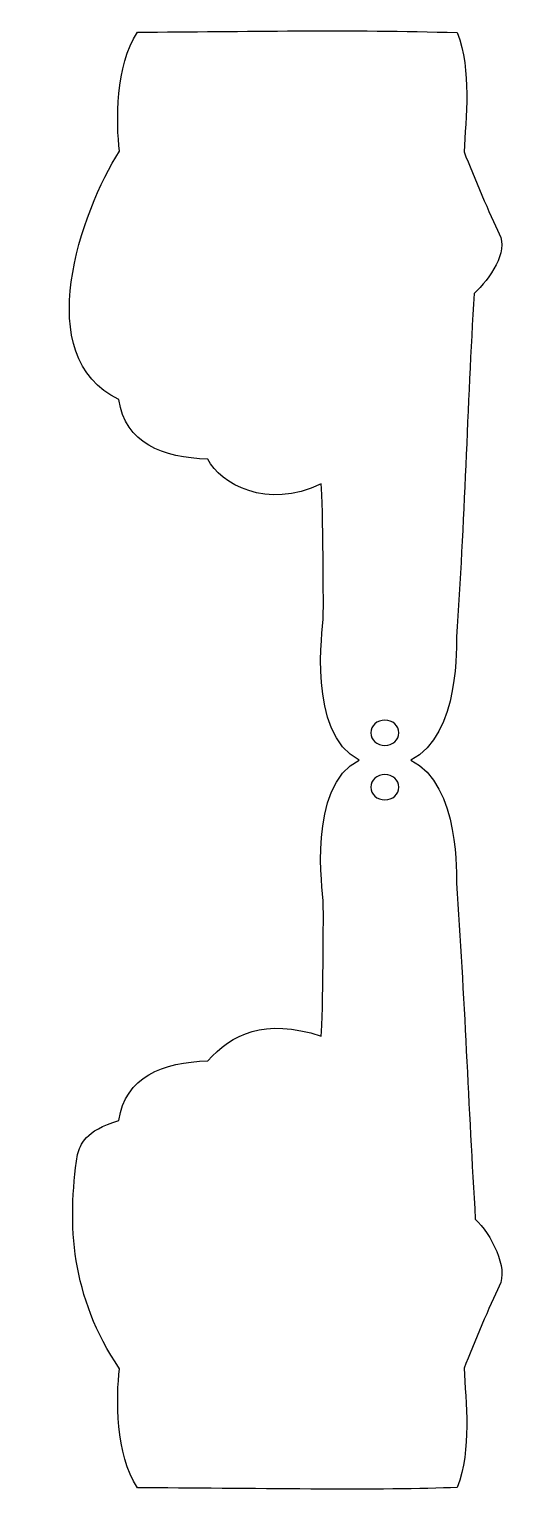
# Model space of a CAD drawing. Header units: centimetres. Extents: x -4.7 to 3.8, y -12.3 to 13.7.
import ezdxf

# ---------------------------------------------------------------- set-up
doc = ezdxf.new("R2010")
doc.units = ezdxf.units.CM
doc.header["$MEASUREMENT"] = 0
doc.layers.add('Layer 1', color=7, linetype='Continuous')

msp = doc.modelspace()

# ---------------------------------------------------------------- linework, layer by layer
at = {"layer": 'Layer 1', "color": 9}
for points, knots in [([(-2.77543, 13.62622), (-3.17169, 13.02726), (-3.15556, 12.02633), (-3.09442, 11.509), (-3.09442, 11.509), (-3.77278, 10.46064), (-4.69774, 7.84364), (-3.1037, 7.09559), (-3.1037, 7.09559), (-2.999, 6.32422), (-2.32508, 6.05813), (-1.5285, 6.0375), (-1.5285, 6.0375), (-1.30067, 5.59679), (-0.47996, 5.13233), (0.4898, 5.5948), (0.4898, 5.5948), (0.52306, 5.2512), (0.5301, 3.30512), (0.52344, 3.1793), (0.52344, 3.1793), (0.51756, 3.0689), (0.23379, 1.15069), (1.16373, 0.68845), (1.16373, 0.68845), (0.23332, 0.22656), (0.51756, -1.69199), (0.52344, -1.8024), (0.52344, -1.8024), (0.5301, -1.92822), (0.52307, -3.8743), (0.4898, -4.2179), (0.4898, -4.2179), (-0.52853, -3.89369), (-1.10047, -4.1827), (-1.5285, -4.6606), (-1.5285, -4.6606), (-2.32508, -4.68123), (-2.99901, -4.94731), (-3.1037, -5.71869), (-3.1037, -5.71869), (-3.72045, -5.90078), (-3.78073, -6.14997), (-3.84374, -6.32361), (-3.84374, -6.32361), (-4.02514, -7.57422), (-3.96234, -8.84461), (-3.09442, -10.1321), (-3.09442, -10.1321), (-3.15556, -10.64943), (-3.1717, -11.65037), (-2.77543, -12.24932), (-2.77543, -12.24932), (-0.91052, -12.25552), (1.67958, -12.30137), (2.90249, -12.24095), (2.90249, -12.24095), (3.16473, -11.56005), (3.05602, -10.73056), (3.02428, -10.12059), (3.02428, -10.12059), (3.20701, -9.68559), (3.48239, -8.9958), (3.65065, -8.6648), (3.65065, -8.6648), (3.81887, -8.33383), (3.50365, -7.74413), (3.22495, -7.47066), (3.22495, -7.47066), (3.10247, -5.4842), (3.03206, -3.48545), (2.89089, -1.49994), (2.89089, -1.49994), (2.88755, -1.43719), (2.96516, 0.25552), (2.08009, 0.6874), (2.08009, 0.6874), (2.9657, 1.11888), (2.88755, 2.81408), (2.89089, 2.87684), (2.89089, 2.87684), (3.03206, 4.86235), (3.08168, 6.99242), (3.20416, 8.97889), (3.20416, 8.97889), (3.48286, 9.25236), (3.81887, 9.71074), (3.65065, 10.0417), (3.65065, 10.0417), (3.48239, 10.3727), (3.20701, 11.06249), (3.02428, 11.49749), (3.02428, 11.49749), (3.05602, 12.10746), (3.16473, 12.93695), (2.90249, 13.61785), (2.90249, 13.61785), (1.01083, 13.67836), (-0.88306, 13.63621), (-2.77543, 13.62622)], [0, 0, 0, 0, 0.03846154, 0.03846154, 0.03846154, 0.03846154, 0.07692308, 0.07692308, 0.07692308, 0.07692308, 0.11538462, 0.11538462, 0.11538462, 0.11538462, 0.15384615, 0.15384615, 0.15384615, 0.15384615, 0.19230769, 0.19230769, 0.19230769, 0.19230769, 0.23076923, 0.23076923, 0.23076923, 0.23076923, 0.26923077, 0.26923077, 0.26923077, 0.26923077, 0.30769231, 0.30769231, 0.30769231, 0.30769231, 0.34615385, 0.34615385, 0.34615385, 0.34615385, 0.38461538, 0.38461538, 0.38461538, 0.38461538, 0.42307692, 0.42307692, 0.42307692, 0.42307692, 0.46153846, 0.46153846, 0.46153846, 0.46153846, 0.5, 0.5, 0.5, 0.5, 0.53846154, 0.53846154, 0.53846154, 0.53846154, 0.57692308, 0.57692308, 0.57692308, 0.57692308, 0.61538462, 0.61538462, 0.61538462, 0.61538462, 0.65384615, 0.65384615, 0.65384615, 0.65384615, 0.69230769, 0.69230769, 0.69230769, 0.69230769, 0.73076923, 0.73076923, 0.73076923, 0.73076923, 0.76923077, 0.76923077, 0.76923077, 0.76923077, 0.80769231, 0.80769231, 0.80769231, 0.80769231, 0.84615385, 0.84615385, 0.84615385, 0.84615385, 0.88461538, 0.88461538, 0.88461538, 0.88461538, 0.92307692, 0.92307692, 0.92307692, 0.92307692, 1, 1, 1, 1]), ([(1.61843, 1.39697), (1.75622, 1.39697), (1.86666, 1.29523), (1.86666, 1.17091), (1.86666, 1.17091), (1.86666, 1.04659), (1.75622, 0.94694), (1.61843, 0.94694), (1.61843, 0.94694), (1.48064, 0.94694), (1.36788, 1.04658), (1.36788, 1.17091), (1.36788, 1.17091), (1.36788, 1.29523), (1.48063, 1.39697), (1.61843, 1.39697)], [0, 0, 0, 0, 0.2, 0.2, 0.2, 0.2, 0.4, 0.4, 0.4, 0.4, 0.6, 0.6, 0.6, 0.6, 1, 1, 1, 1]), ([(1.61843, 0.42993), (1.75622, 0.42993), (1.86666, 0.33029), (1.86666, 0.20596), (1.86666, 0.20596), (1.86666, 0.08164), (1.75622, -0.0201), (1.61843, -0.0201), (1.61843, -0.0201), (1.48064, -0.0201), (1.36788, 0.08164), (1.36788, 0.20596), (1.36788, 0.20596), (1.36788, 0.33028), (1.48063, 0.42993), (1.61843, 0.42993)], [0, 0, 0, 0, 0.2, 0.2, 0.2, 0.2, 0.4, 0.4, 0.4, 0.4, 0.6, 0.6, 0.6, 0.6, 1, 1, 1, 1])]:
    msp.add_open_spline(points, degree=3, knots=knots, dxfattribs=at)

doc.saveas('drawing.dxf')
